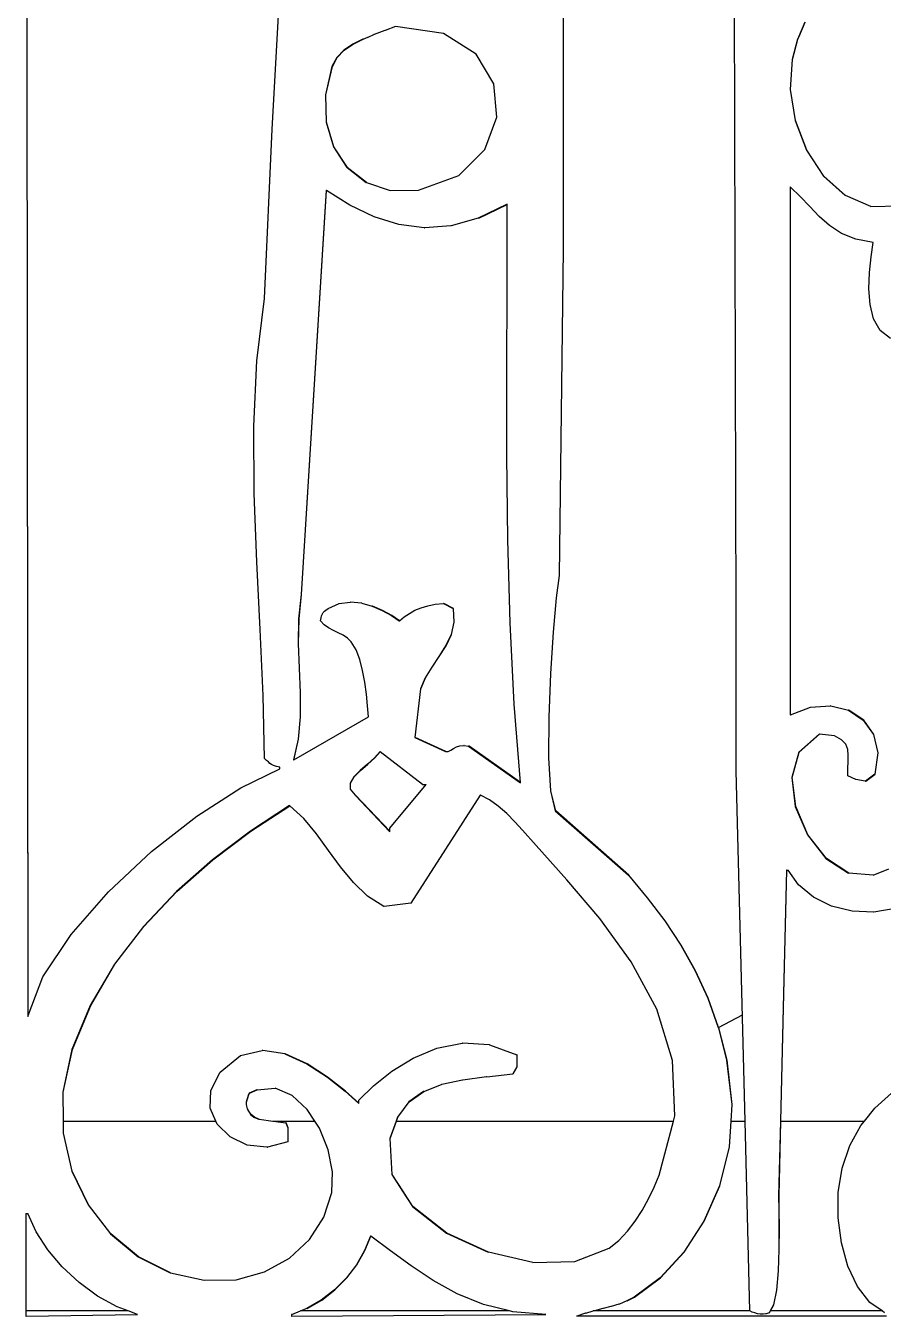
# Model space of a CAD drawing. Header units: inches. Extents: x 1397 to 20304, y -27267 to -746.
# Drawn here: x 3064.66 to 3075.29, y -9226.19 to -9210.18 of the extents above; entities that cross this region are included whole.
import ezdxf

# ---------------------------------------------------------------- set-up
doc = ezdxf.new("R2010")
doc.units = ezdxf.units.IN
doc.header["$LTSCALE"] = 17
doc.header["$MEASUREMENT"] = 0
doc.layers.add('OUTLINE', color=1, linetype='Continuous', lineweight=25)

# ---------------------------------------------------------------- blocks, each defined once
blk = doc.blocks.new('kk')
for p, q in [((-1684.898, -2491.976), (-1684.885, -2506.258)), ((-1684.88, -2506.258), (-1684.893, -2491.976)), ((-1681.84, -2507.402), (-1681.673, -2504.311)), ((-1676.083, -2513.435), (-1676.107, -2505.824)), ((-1678.233, -2505.954), (-1678.233, -2506.258)), ((-1678.229, -2506.258), (-1678.229, -2505.954)), ((-1675.232, -2506.072), (-1675.311, -2506.258)), ((-1675.307, -2506.258), (-1675.228, -2506.072)), ((-1680.651, -2506.258), (-1680.582, -2506.228)), ((-1680.577, -2506.228), (-1680.582, -2506.228)), ((-1680.445, -2506.177), (-1680.577, -2506.228)), ((-1680.44, -2506.177), (-1680.445, -2506.177)), ((-1680.312, -2506.127), (-1680.44, -2506.177)), ((-1679.715, -2506.213), (-1680.312, -2506.127)), ((-1679.31, -2506.472), (-1679.715, -2506.213)), ((-1684.885, -2506.258), (-1684.88, -2506.258)), ((-1684.885, -2506.258), (-1684.874, -2518.407)), ((-1684.87, -2518.396), (-1684.88, -2506.258)), ((-1680.841, -2506.346), (-1680.952, -2506.421)), ((-1680.947, -2506.421), (-1680.837, -2506.346)), ((-1680.716, -2506.283), (-1680.841, -2506.346)), ((-1680.837, -2506.346), (-1680.841, -2506.346)), ((-1680.837, -2506.346), (-1680.711, -2506.283)), ((-1680.711, -2506.283), (-1680.716, -2506.283)), ((-1680.711, -2506.283), (-1680.655, -2506.258)), ((-1680.655, -2506.258), (-1680.651, -2506.258)), ((-1678.233, -2506.258), (-1678.229, -2506.258)), ((-1678.233, -2506.258), (-1678.233, -2508.894)), ((-1678.229, -2508.894), (-1678.229, -2506.258)), ((-1675.323, -2506.286), (-1675.391, -2506.537)), ((-1675.386, -2506.537), (-1675.319, -2506.286)), ((-1675.311, -2506.258), (-1675.323, -2506.286)), ((-1675.319, -2506.286), (-1675.323, -2506.286)), ((-1675.319, -2506.286), (-1675.307, -2506.258)), ((-1675.311, -2506.258), (-1675.307, -2506.258)), ((-1681.04, -2506.513), (-1681.1, -2506.624)), ((-1681.095, -2506.624), (-1681.035, -2506.513)), ((-1680.952, -2506.421), (-1681.04, -2506.513)), ((-1681.035, -2506.513), (-1681.04, -2506.513)), ((-1681.035, -2506.513), (-1680.947, -2506.421)), ((-1680.947, -2506.421), (-1680.952, -2506.421)), ((-1679.091, -2506.839), (-1679.31, -2506.472)), ((-1675.391, -2506.537), (-1675.416, -2506.907)), ((-1675.411, -2506.907), (-1675.386, -2506.537)), ((-1675.386, -2506.537), (-1675.391, -2506.537)), ((-1681.1, -2506.624), (-1681.18, -2506.977)), ((-1681.175, -2506.977), (-1681.095, -2506.624)), ((-1681.095, -2506.624), (-1681.1, -2506.624)), ((-1679.056, -2507.254), (-1679.091, -2506.839)), ((-1681.18, -2506.977), (-1681.171, -2507.315)), ((-1681.175, -2506.977), (-1681.18, -2506.977)), ((-1681.166, -2507.315), (-1681.175, -2506.977)), ((-1675.411, -2506.907), (-1675.416, -2506.907)), ((-1675.416, -2506.907), (-1675.353, -2507.292)), ((-1675.348, -2507.292), (-1675.411, -2506.907)), ((-1681.171, -2507.315), (-1681.08, -2507.62)), ((-1681.166, -2507.315), (-1681.171, -2507.315)), ((-1681.075, -2507.62), (-1681.166, -2507.315)), ((-1679.203, -2507.654), (-1679.056, -2507.254)), ((-1675.348, -2507.292), (-1675.353, -2507.292)), ((-1675.353, -2507.292), (-1675.212, -2507.66)), ((-1675.207, -2507.66), (-1675.348, -2507.292)), ((-1681.936, -2509.5), (-1681.84, -2507.402)), ((-1681.08, -2507.62), (-1680.913, -2507.875)), ((-1681.075, -2507.62), (-1681.08, -2507.62)), ((-1680.909, -2507.875), (-1681.075, -2507.62)), ((-1679.526, -2507.976), (-1679.203, -2507.654)), ((-1675.207, -2507.66), (-1675.212, -2507.66)), ((-1675.212, -2507.66), (-1675.001, -2507.982)), ((-1674.997, -2507.982), (-1675.207, -2507.66)), ((-1680.909, -2507.875), (-1680.913, -2507.875)), ((-1680.913, -2507.875), (-1680.677, -2508.061)), ((-1680.673, -2508.061), (-1680.909, -2507.875)), ((-1680.025, -2508.159), (-1679.526, -2507.976)), ((-1675.001, -2507.982), (-1674.732, -2508.225)), ((-1674.997, -2507.982), (-1675.001, -2507.982)), ((-1674.727, -2508.225), (-1674.997, -2507.982)), ((-1680.673, -2508.061), (-1680.677, -2508.061)), ((-1680.673, -2508.061), (-1680.379, -2508.162)), ((-1675.415, -2508.116), (-1675.415, -2514.667)), ((-1675.41, -2508.12), (-1675.415, -2508.116)), ((-1675.41, -2514.665), (-1675.41, -2508.12)), ((-1675.29, -2508.237), (-1675.41, -2508.12)), ((-1681.171, -2508.159), (-1681.482, -2513.175)), ((-1681.477, -2513.175), (-1681.167, -2508.162)), ((-1681.167, -2508.162), (-1681.171, -2508.159)), ((-1680.877, -2508.345), (-1681.167, -2508.162)), ((-1680.379, -2508.162), (-1680.025, -2508.159)), ((-1675.173, -2508.362), (-1675.29, -2508.237)), ((-1674.727, -2508.225), (-1674.732, -2508.225)), ((-1674.413, -2508.36), (-1674.727, -2508.225)), ((-1680.578, -2508.49), (-1680.877, -2508.345)), ((-1678.926, -2508.332), (-1679.284, -2508.505)), ((-1679.279, -2508.505), (-1678.926, -2508.334)), ((-1678.927, -2509.36), (-1678.926, -2508.334)), ((-1678.926, -2508.334), (-1678.926, -2508.332)), ((-1675.055, -2508.485), (-1675.173, -2508.362)), ((-1674.413, -2508.36), (-1674.053, -2508.354)), ((-1680.27, -2508.585), (-1680.578, -2508.49)), ((-1679.954, -2508.624), (-1680.27, -2508.585)), ((-1679.951, -2508.624), (-1679.954, -2508.624)), ((-1679.951, -2508.624), (-1679.949, -2508.624)), ((-1679.625, -2508.6), (-1679.949, -2508.624)), ((-1679.621, -2508.6), (-1679.625, -2508.6)), ((-1679.284, -2508.505), (-1679.621, -2508.6)), ((-1679.279, -2508.505), (-1679.284, -2508.505)), ((-1674.926, -2508.598), (-1675.055, -2508.485)), ((-1674.777, -2508.694), (-1674.926, -2508.598)), ((-1674.601, -2508.766), (-1674.777, -2508.694)), ((-1674.387, -2508.808), (-1674.601, -2508.766)), ((-1678.233, -2508.894), (-1678.281, -2512.937)), ((-1678.276, -2512.937), (-1678.229, -2508.894)), ((-1678.229, -2508.894), (-1678.233, -2508.894)), ((-1674.411, -2508.984), (-1674.387, -2508.808)), ((-1674.431, -2509.18), (-1674.411, -2508.984)), ((-1674.438, -2509.382), (-1674.431, -2509.18)), ((-1678.931, -2510.403), (-1678.927, -2509.36)), ((-1674.423, -2509.577), (-1674.438, -2509.382)), ((-1682.032, -2510.273), (-1681.936, -2509.5)), ((-1674.38, -2509.753), (-1674.423, -2509.577)), ((-1674.299, -2509.897), (-1674.38, -2509.753)), ((-1674.172, -2509.997), (-1674.299, -2509.897)), ((-1682.07, -2511.086), (-1682.032, -2510.273)), ((-1678.93, -2511.45), (-1678.931, -2510.403)), ((-1682.065, -2511.922), (-1682.07, -2511.086)), ((-1678.918, -2512.494), (-1678.93, -2511.45)), ((-1682.033, -2512.767), (-1682.065, -2511.922)), ((-1678.89, -2513.525), (-1678.918, -2512.494)), ((-1681.99, -2513.607), (-1682.033, -2512.767)), ((-1678.281, -2512.937), (-1678.317, -2513.214)), ((-1678.312, -2513.214), (-1678.276, -2512.937)), ((-1678.276, -2512.937), (-1678.281, -2512.937)), ((-1681.482, -2513.175), (-1681.513, -2513.474)), ((-1681.508, -2513.474), (-1681.477, -2513.175)), ((-1681.477, -2513.175), (-1681.482, -2513.175)), ((-1681.012, -2513.287), (-1680.873, -2513.267)), ((-1680.873, -2513.267), (-1680.87, -2513.267)), ((-1680.868, -2513.267), (-1680.87, -2513.267)), ((-1680.735, -2513.279), (-1680.868, -2513.267)), ((-1678.317, -2513.214), (-1678.355, -2513.639)), ((-1678.35, -2513.639), (-1678.312, -2513.214)), ((-1678.312, -2513.214), (-1678.317, -2513.214)), ((-1681.235, -2513.464), (-1681.228, -2513.437)), ((-1681.228, -2513.437), (-1681.219, -2513.415)), ((-1681.219, -2513.415), (-1681.208, -2513.397)), ((-1681.208, -2513.397), (-1681.194, -2513.381)), ((-1681.194, -2513.381), (-1681.174, -2513.366)), ((-1681.174, -2513.366), (-1681.148, -2513.348)), ((-1681.148, -2513.348), (-1681.012, -2513.287)), ((-1680.73, -2513.279), (-1680.735, -2513.279)), ((-1680.73, -2513.279), (-1680.601, -2513.317)), ((-1680.596, -2513.317), (-1680.601, -2513.317)), ((-1680.601, -2513.317), (-1680.475, -2513.372)), ((-1680.471, -2513.372), (-1680.596, -2513.317)), ((-1680.471, -2513.372), (-1680.475, -2513.372)), ((-1680.475, -2513.372), (-1680.362, -2513.435)), ((-1680.357, -2513.435), (-1680.471, -2513.372)), ((-1680.357, -2513.435), (-1680.362, -2513.435)), ((-1680.362, -2513.435), (-1680.264, -2513.499)), ((-1680.262, -2513.498), (-1680.357, -2513.435)), ((-1680.203, -2513.451), (-1680.139, -2513.407)), ((-1680.139, -2513.407), (-1680.07, -2513.369)), ((-1680.07, -2513.369), (-1679.994, -2513.337)), ((-1679.994, -2513.337), (-1679.911, -2513.312)), ((-1679.911, -2513.312), (-1679.818, -2513.294)), ((-1679.818, -2513.294), (-1679.714, -2513.283)), ((-1679.714, -2513.283), (-1679.595, -2513.348)), ((-1679.71, -2513.283), (-1679.714, -2513.283)), ((-1679.59, -2513.348), (-1679.71, -2513.283)), ((-1679.595, -2513.348), (-1679.587, -2513.515)), ((-1679.59, -2513.348), (-1679.595, -2513.348)), ((-1679.582, -2513.515), (-1679.59, -2513.348)), ((-1676.083, -2515.359), (-1676.083, -2513.435)), ((-1681.513, -2513.474), (-1681.517, -2513.781)), ((-1681.508, -2513.474), (-1681.513, -2513.474)), ((-1681.513, -2513.781), (-1681.508, -2513.474)), ((-1681.243, -2513.499), (-1681.235, -2513.464)), ((-1681.197, -2513.549), (-1681.243, -2513.499)), ((-1681.142, -2513.587), (-1681.197, -2513.549)), ((-1681.082, -2513.618), (-1681.142, -2513.587)), ((-1680.264, -2513.499), (-1680.262, -2513.498)), ((-1680.262, -2513.498), (-1680.203, -2513.451)), ((-1679.587, -2513.515), (-1679.622, -2513.668)), ((-1679.618, -2513.668), (-1679.582, -2513.515)), ((-1679.582, -2513.515), (-1679.587, -2513.515)), ((-1678.839, -2514.533), (-1678.89, -2513.525)), ((-1681.953, -2514.425), (-1681.99, -2513.607)), ((-1681.021, -2513.647), (-1681.082, -2513.618)), ((-1680.962, -2513.677), (-1681.021, -2513.647)), ((-1680.907, -2513.713), (-1680.962, -2513.677)), ((-1680.861, -2513.759), (-1680.907, -2513.713)), ((-1679.622, -2513.668), (-1679.689, -2513.81)), ((-1679.684, -2513.81), (-1679.618, -2513.668)), ((-1679.618, -2513.668), (-1679.622, -2513.668)), ((-1678.355, -2513.639), (-1678.389, -2514.153)), ((-1678.384, -2514.153), (-1678.35, -2513.639)), ((-1678.35, -2513.639), (-1678.355, -2513.639)), ((-1681.517, -2513.781), (-1681.508, -2514.089)), ((-1681.513, -2513.781), (-1681.517, -2513.781)), ((-1681.503, -2514.089), (-1681.513, -2513.781)), ((-1680.801, -2513.858), (-1680.861, -2513.759)), ((-1680.755, -2513.979), (-1680.801, -2513.858)), ((-1679.689, -2513.81), (-1679.773, -2513.944)), ((-1679.769, -2513.944), (-1679.684, -2513.81)), ((-1679.684, -2513.81), (-1679.689, -2513.81)), ((-1680.719, -2514.116), (-1680.755, -2513.979)), ((-1679.862, -2514.076), (-1679.943, -2514.207)), ((-1679.938, -2514.207), (-1679.858, -2514.076)), ((-1679.773, -2513.944), (-1679.862, -2514.076)), ((-1679.858, -2514.076), (-1679.862, -2514.076)), ((-1679.858, -2514.076), (-1679.769, -2513.944)), ((-1679.769, -2513.944), (-1679.773, -2513.944)), ((-1681.503, -2514.089), (-1681.508, -2514.089)), ((-1681.508, -2514.089), (-1681.496, -2514.394)), ((-1681.492, -2514.394), (-1681.503, -2514.089)), ((-1680.692, -2514.261), (-1680.719, -2514.116)), ((-1679.943, -2514.207), (-1680.001, -2514.343)), ((-1679.996, -2514.343), (-1679.938, -2514.207)), ((-1679.938, -2514.207), (-1679.943, -2514.207)), ((-1678.389, -2514.153), (-1678.41, -2514.693)), ((-1678.405, -2514.693), (-1678.384, -2514.153)), ((-1678.384, -2514.153), (-1678.389, -2514.153)), ((-1681.492, -2514.394), (-1681.496, -2514.394)), ((-1681.496, -2514.394), (-1681.496, -2514.689)), ((-1681.491, -2514.689), (-1681.492, -2514.394)), ((-1680.673, -2514.409), (-1680.692, -2514.261)), ((-1680.001, -2514.343), (-1680.073, -2514.948)), ((-1680.068, -2514.948), (-1679.996, -2514.343)), ((-1679.996, -2514.343), (-1680.001, -2514.343)), ((-1681.936, -2515.208), (-1681.953, -2514.425)), ((-1680.658, -2514.554), (-1680.673, -2514.409)), ((-1680.646, -2514.689), (-1680.658, -2514.554)), ((-1678.759, -2515.507), (-1678.839, -2514.533)), ((-1675.162, -2514.569), (-1674.915, -2514.553)), ((-1674.911, -2514.553), (-1674.915, -2514.553)), ((-1674.911, -2514.553), (-1674.692, -2514.61)), ((-1681.572, -2515.226), (-1680.646, -2514.689)), ((-1681.496, -2514.689), (-1681.519, -2514.97)), ((-1681.514, -2514.97), (-1681.491, -2514.689)), ((-1681.491, -2514.689), (-1681.496, -2514.689)), ((-1678.41, -2514.693), (-1678.412, -2515.198)), ((-1678.405, -2514.693), (-1678.41, -2514.693)), ((-1678.408, -2515.198), (-1678.405, -2514.693)), ((-1675.415, -2514.667), (-1675.41, -2514.665)), ((-1675.41, -2514.665), (-1675.162, -2514.569)), ((-1674.687, -2514.61), (-1674.692, -2514.61)), ((-1674.692, -2514.61), (-1674.508, -2514.733)), ((-1674.503, -2514.733), (-1674.687, -2514.61)), ((-1674.508, -2514.733), (-1674.38, -2514.912)), ((-1674.503, -2514.733), (-1674.508, -2514.733)), ((-1674.376, -2514.912), (-1674.503, -2514.733)), ((-1681.519, -2514.97), (-1681.578, -2515.229)), ((-1681.572, -2515.226), (-1681.514, -2514.97)), ((-1681.514, -2514.97), (-1681.519, -2514.97)), ((-1680.068, -2514.948), (-1680.073, -2514.948)), ((-1680.073, -2514.948), (-1679.69, -2515.121)), ((-1679.686, -2515.121), (-1680.068, -2514.948)), ((-1675.056, -2514.905), (-1675.307, -2515.128)), ((-1675.302, -2515.128), (-1675.052, -2514.905)), ((-1675.052, -2514.905), (-1675.056, -2514.905)), ((-1674.865, -2514.926), (-1675.052, -2514.905)), ((-1674.778, -2514.975), (-1674.865, -2514.926)), ((-1674.726, -2515.031), (-1674.778, -2514.975)), ((-1674.701, -2515.095), (-1674.726, -2515.031)), ((-1674.38, -2514.912), (-1674.327, -2515.138)), ((-1674.376, -2514.912), (-1674.38, -2514.912)), ((-1674.322, -2515.138), (-1674.376, -2514.912)), ((-1680.503, -2515.121), (-1680.572, -2515.199)), ((-1680.568, -2515.199), (-1680.5, -2515.123)), ((-1680.5, -2515.123), (-1680.503, -2515.121)), ((-1679.977, -2515.532), (-1680.5, -2515.123)), ((-1679.69, -2515.121), (-1679.686, -2515.121)), ((-1679.686, -2515.121), (-1679.658, -2515.119)), ((-1679.658, -2515.119), (-1679.625, -2515.105)), ((-1679.625, -2515.105), (-1679.591, -2515.085)), ((-1679.591, -2515.085), (-1679.554, -2515.065)), ((-1679.554, -2515.065), (-1679.512, -2515.05)), ((-1679.512, -2515.05), (-1679.462, -2515.045)), ((-1679.461, -2515.045), (-1679.462, -2515.045)), ((-1679.458, -2515.045), (-1679.461, -2515.045)), ((-1679.458, -2515.045), (-1679.404, -2515.056)), ((-1679.399, -2515.056), (-1679.404, -2515.056)), ((-1679.404, -2515.056), (-1678.759, -2515.51)), ((-1678.759, -2515.507), (-1679.399, -2515.056)), ((-1675.307, -2515.128), (-1675.396, -2515.444)), ((-1675.391, -2515.444), (-1675.302, -2515.128)), ((-1675.302, -2515.128), (-1675.307, -2515.128)), ((-1674.694, -2515.167), (-1674.701, -2515.095)), ((-1674.697, -2515.246), (-1674.694, -2515.167)), ((-1674.327, -2515.138), (-1674.363, -2515.402)), ((-1674.359, -2515.402), (-1674.322, -2515.138)), ((-1674.322, -2515.138), (-1674.327, -2515.138)), ((-1682.23, -2515.57), (-1681.745, -2515.337)), ((-1681.91, -2515.231), (-1681.936, -2515.208)), ((-1681.889, -2515.251), (-1681.91, -2515.231)), ((-1681.87, -2515.268), (-1681.889, -2515.251)), ((-1681.849, -2515.282), (-1681.87, -2515.268)), ((-1681.823, -2515.294), (-1681.849, -2515.282)), ((-1681.789, -2515.305), (-1681.823, -2515.294)), ((-1681.745, -2515.316), (-1681.789, -2515.305)), ((-1681.745, -2515.337), (-1681.745, -2515.316)), ((-1681.578, -2515.229), (-1681.572, -2515.226)), ((-1680.751, -2515.356), (-1680.827, -2515.435)), ((-1680.823, -2515.435), (-1680.746, -2515.356)), ((-1680.66, -2515.278), (-1680.751, -2515.356)), ((-1680.746, -2515.356), (-1680.751, -2515.356)), ((-1680.746, -2515.356), (-1680.656, -2515.278)), ((-1680.572, -2515.199), (-1680.66, -2515.278)), ((-1680.656, -2515.278), (-1680.66, -2515.278)), ((-1680.656, -2515.278), (-1680.568, -2515.199)), ((-1680.568, -2515.199), (-1680.572, -2515.199)), ((-1678.408, -2515.198), (-1678.412, -2515.198)), ((-1678.412, -2515.198), (-1678.388, -2515.607)), ((-1678.383, -2515.607), (-1678.408, -2515.198)), ((-1674.701, -2515.332), (-1674.697, -2515.246)), ((-1674.698, -2515.424), (-1674.701, -2515.332)), ((-1680.874, -2515.512), (-1680.875, -2515.588)), ((-1680.827, -2515.435), (-1680.874, -2515.512)), ((-1680.869, -2515.512), (-1680.874, -2515.512)), ((-1680.87, -2515.588), (-1680.869, -2515.512)), ((-1680.869, -2515.512), (-1680.823, -2515.435)), ((-1680.823, -2515.435), (-1680.827, -2515.435)), ((-1678.759, -2515.51), (-1678.759, -2515.507)), ((-1675.975, -2519.705), (-1676.083, -2515.359)), ((-1675.396, -2515.444), (-1675.351, -2515.803)), ((-1675.391, -2515.444), (-1675.396, -2515.444)), ((-1675.346, -2515.803), (-1675.391, -2515.444)), ((-1674.602, -2515.467), (-1674.698, -2515.424)), ((-1674.483, -2515.489), (-1674.602, -2515.467)), ((-1674.482, -2515.488), (-1674.483, -2515.489)), ((-1674.478, -2515.489), (-1674.483, -2515.489)), ((-1674.363, -2515.402), (-1674.482, -2515.488)), ((-1674.482, -2515.488), (-1674.478, -2515.489)), ((-1674.478, -2515.489), (-1674.359, -2515.402)), ((-1674.359, -2515.402), (-1674.363, -2515.402)), ((-1682.776, -2515.922), (-1682.23, -2515.57)), ((-1680.87, -2515.588), (-1680.875, -2515.588)), ((-1680.875, -2515.588), (-1680.813, -2515.662)), ((-1680.809, -2515.662), (-1680.87, -2515.588)), ((-1680.809, -2515.662), (-1680.813, -2515.662)), ((-1680.813, -2515.662), (-1680.383, -2516.116)), ((-1680.383, -2516.111), (-1680.809, -2515.662)), ((-1680.383, -2516.072), (-1679.929, -2515.532)), ((-1679.26, -2515.662), (-1680.12, -2517.002)), ((-1680.116, -2517.002), (-1679.257, -2515.663)), ((-1679.977, -2515.532), (-1679.929, -2515.532)), ((-1679.257, -2515.663), (-1679.26, -2515.662)), ((-1679.147, -2515.722), (-1679.257, -2515.663)), ((-1678.383, -2515.607), (-1678.388, -2515.607)), ((-1678.388, -2515.607), (-1678.329, -2515.856)), ((-1678.324, -2515.856), (-1678.383, -2515.607)), ((-1681.625, -2515.791), (-1682.11, -2516.11)), ((-1682.105, -2516.11), (-1681.623, -2515.793)), ((-1681.623, -2515.793), (-1681.625, -2515.791)), ((-1681.449, -2515.953), (-1681.623, -2515.793)), ((-1679.037, -2515.8), (-1679.147, -2515.722)), ((-1678.932, -2515.892), (-1679.037, -2515.8)), ((-1675.346, -2515.803), (-1675.351, -2515.803)), ((-1675.351, -2515.803), (-1675.2, -2516.154)), ((-1675.195, -2516.154), (-1675.346, -2515.803)), ((-1683.338, -2516.363), (-1682.776, -2515.922)), ((-1681.291, -2516.143), (-1681.449, -2515.953)), ((-1678.832, -2515.992), (-1678.932, -2515.892)), ((-1678.737, -2516.095), (-1678.832, -2515.992)), ((-1678.324, -2515.856), (-1678.329, -2515.856)), ((-1678.329, -2515.856), (-1677.421, -2516.656)), ((-1677.416, -2516.656), (-1678.324, -2515.856)), ((-1682.11, -2516.11), (-1682.581, -2516.466)), ((-1682.577, -2516.466), (-1682.105, -2516.11)), ((-1682.105, -2516.11), (-1682.11, -2516.11)), ((-1681.141, -2516.347), (-1681.291, -2516.143)), ((-1680.383, -2516.111), (-1680.383, -2516.072)), ((-1680.383, -2516.116), (-1680.383, -2516.111)), ((-1678.568, -2516.289), (-1678.737, -2516.095)), ((-1675.2, -2516.154), (-1674.971, -2516.447)), ((-1675.195, -2516.154), (-1675.2, -2516.154)), ((-1674.966, -2516.447), (-1675.195, -2516.154)), ((-1678.185, -2516.713), (-1678.568, -2516.289)), ((-1683.873, -2516.863), (-1683.338, -2516.363)), ((-1682.581, -2516.466), (-1683.028, -2516.859)), ((-1683.023, -2516.859), (-1682.577, -2516.466)), ((-1682.577, -2516.466), (-1682.581, -2516.466)), ((-1680.992, -2516.552), (-1681.141, -2516.347)), ((-1674.966, -2516.447), (-1674.971, -2516.447)), ((-1674.971, -2516.447), (-1674.691, -2516.631)), ((-1674.686, -2516.631), (-1674.966, -2516.447)), ((-1680.834, -2516.746), (-1680.992, -2516.552)), ((-1675.462, -2516.591), (-1675.499, -2518.125)), ((-1675.494, -2518.123), (-1675.458, -2516.591)), ((-1675.458, -2516.591), (-1675.462, -2516.591)), ((-1675.458, -2516.591), (-1675.438, -2516.591)), ((-1675.311, -2516.776), (-1675.438, -2516.591)), ((-1674.686, -2516.631), (-1674.691, -2516.631)), ((-1674.387, -2516.656), (-1674.686, -2516.631)), ((-1674.387, -2516.656), (-1674.189, -2516.576)), ((-1680.658, -2516.915), (-1680.834, -2516.746)), ((-1677.775, -2517.194), (-1678.185, -2516.713)), ((-1677.416, -2516.656), (-1677.421, -2516.656)), ((-1677.421, -2516.656), (-1677.188, -2516.935)), ((-1677.183, -2516.935), (-1677.416, -2516.656)), ((-1675.127, -2516.927), (-1675.311, -2516.776)), ((-1684.337, -2517.391), (-1683.873, -2516.863)), ((-1683.028, -2516.859), (-1683.438, -2517.29)), ((-1683.433, -2517.29), (-1683.023, -2516.859)), ((-1683.023, -2516.859), (-1683.028, -2516.859)), ((-1680.455, -2517.045), (-1680.658, -2516.915)), ((-1677.183, -2516.935), (-1677.188, -2516.935)), ((-1677.188, -2516.935), (-1676.971, -2517.222)), ((-1676.966, -2517.222), (-1677.183, -2516.935)), ((-1674.901, -2517.038), (-1675.127, -2516.927)), ((-1680.45, -2517.045), (-1680.455, -2517.045)), ((-1680.12, -2517.002), (-1680.45, -2517.045)), ((-1680.116, -2517.002), (-1680.12, -2517.002)), ((-1674.647, -2517.102), (-1674.901, -2517.038)), ((-1674.379, -2517.115), (-1674.647, -2517.102)), ((-1674.375, -2517.115), (-1674.379, -2517.115)), ((-1674.113, -2517.069), (-1674.375, -2517.115)), ((-1677.387, -2517.729), (-1677.775, -2517.194)), ((-1676.971, -2517.222), (-1676.772, -2517.523)), ((-1676.966, -2517.222), (-1676.971, -2517.222)), ((-1676.767, -2517.523), (-1676.966, -2517.222)), ((-1684.685, -2517.916), (-1684.337, -2517.391)), ((-1683.438, -2517.29), (-1683.798, -2517.76)), ((-1683.794, -2517.76), (-1683.433, -2517.29)), ((-1683.433, -2517.29), (-1683.438, -2517.29)), ((-1676.767, -2517.523), (-1676.772, -2517.523)), ((-1676.772, -2517.523), (-1676.593, -2517.841)), ((-1676.588, -2517.841), (-1676.767, -2517.523)), ((-1677.07, -2518.316), (-1677.387, -2517.729)), ((-1684.87, -2518.396), (-1684.685, -2517.916)), ((-1683.798, -2517.76), (-1684.098, -2518.27)), ((-1684.093, -2518.27), (-1683.794, -2517.76)), ((-1683.794, -2517.76), (-1683.798, -2517.76)), ((-1676.593, -2517.841), (-1676.437, -2518.182)), ((-1676.588, -2517.841), (-1676.593, -2517.841)), ((-1676.433, -2518.182), (-1676.588, -2517.841)), ((-1676.433, -2518.182), (-1676.437, -2518.182)), ((-1676.437, -2518.182), (-1676.308, -2518.545)), ((-1676.304, -2518.543), (-1676.433, -2518.182)), ((-1675.499, -2518.125), (-1675.536, -2519.705)), ((-1675.531, -2519.705), (-1675.494, -2518.123)), ((-1675.499, -2518.125), (-1675.494, -2518.123)), ((-1684.874, -2518.407), (-1684.87, -2518.396)), ((-1684.098, -2518.27), (-1684.325, -2518.818)), ((-1684.32, -2518.818), (-1684.093, -2518.27)), ((-1684.093, -2518.27), (-1684.098, -2518.27)), ((-1676.874, -2518.954), (-1677.07, -2518.316)), ((-1676.304, -2518.543), (-1676.008, -2518.389)), ((-1676.308, -2518.545), (-1676.304, -2518.543)), ((-1676.308, -2518.545), (-1676.306, -2518.549)), ((-1676.302, -2518.549), (-1676.306, -2518.549)), ((-1676.306, -2518.549), (-1676.203, -2518.948)), ((-1676.302, -2518.549), (-1676.304, -2518.543)), ((-1676.198, -2518.948), (-1676.302, -2518.549)), ((-1684.325, -2518.818), (-1684.438, -2519.348)), ((-1684.433, -2519.348), (-1684.32, -2518.818)), ((-1684.32, -2518.818), (-1684.325, -2518.818)), ((-1682.236, -2518.893), (-1681.964, -2518.828)), ((-1681.961, -2518.829), (-1681.964, -2518.828)), ((-1681.959, -2518.828), (-1681.961, -2518.829)), ((-1681.685, -2518.873), (-1681.959, -2518.828)), ((-1681.685, -2518.873), (-1681.411, -2518.995)), ((-1681.68, -2518.873), (-1681.685, -2518.873)), ((-1681.406, -2518.995), (-1681.68, -2518.873)), ((-1680.094, -2518.925), (-1679.8, -2518.801)), ((-1679.8, -2518.801), (-1679.483, -2518.739)), ((-1679.483, -2518.739), (-1679.479, -2518.739)), ((-1679.478, -2518.739), (-1679.479, -2518.739)), ((-1679.149, -2518.759), (-1679.478, -2518.739)), ((-1679.145, -2518.759), (-1679.149, -2518.759)), ((-1679.145, -2518.759), (-1678.807, -2518.883)), ((-1682.485, -2519.099), (-1682.236, -2518.893)), ((-1681.406, -2518.995), (-1681.411, -2518.995)), ((-1681.411, -2518.995), (-1681.157, -2519.16)), ((-1681.153, -2519.16), (-1681.406, -2518.995)), ((-1680.358, -2519.088), (-1680.094, -2518.925)), ((-1678.807, -2519.034), (-1678.854, -2519.121)), ((-1678.85, -2519.121), (-1678.802, -2519.034)), ((-1678.802, -2518.883), (-1678.807, -2518.883)), ((-1678.807, -2518.883), (-1678.807, -2519.034)), ((-1678.802, -2519.034), (-1678.807, -2519.034)), ((-1678.802, -2519.034), (-1678.802, -2518.883)), ((-1676.847, -2519.641), (-1676.874, -2518.954)), ((-1676.198, -2518.948), (-1676.203, -2518.948)), ((-1676.203, -2518.948), (-1676.137, -2519.5)), ((-1676.133, -2519.5), (-1676.198, -2518.948)), ((-1682.604, -2519.326), (-1682.485, -2519.099)), ((-1681.153, -2519.16), (-1681.157, -2519.16)), ((-1681.157, -2519.16), (-1680.937, -2519.335)), ((-1680.933, -2519.335), (-1681.153, -2519.16)), ((-1680.584, -2519.268), (-1680.358, -2519.088)), ((-1679.48, -2519.197), (-1679.737, -2519.252)), ((-1679.476, -2519.197), (-1679.48, -2519.197)), ((-1679.184, -2519.158), (-1679.476, -2519.197)), ((-1679.179, -2519.158), (-1679.184, -2519.158)), ((-1679.179, -2519.158), (-1678.854, -2519.121)), ((-1678.85, -2519.121), (-1678.854, -2519.121)), ((-1684.433, -2519.348), (-1684.438, -2519.348)), ((-1684.438, -2519.348), (-1684.435, -2519.705)), ((-1684.43, -2519.705), (-1684.433, -2519.348)), ((-1682.609, -2519.547), (-1682.604, -2519.326)), ((-1682.127, -2519.359), (-1682.138, -2519.39)), ((-1682.134, -2519.39), (-1682.122, -2519.359)), ((-1682.031, -2519.316), (-1682.127, -2519.359)), ((-1682.122, -2519.359), (-1682.127, -2519.359)), ((-1682.122, -2519.359), (-1682.027, -2519.316)), ((-1682.027, -2519.316), (-1682.031, -2519.316)), ((-1682.027, -2519.316), (-1681.803, -2519.297)), ((-1681.592, -2519.387), (-1681.803, -2519.297)), ((-1680.937, -2519.335), (-1680.765, -2519.489)), ((-1680.933, -2519.335), (-1680.937, -2519.335)), ((-1680.765, -2519.484), (-1680.933, -2519.335)), ((-1680.765, -2519.445), (-1680.584, -2519.268)), ((-1679.965, -2519.337), (-1680.148, -2519.467)), ((-1680.143, -2519.467), (-1679.96, -2519.337)), ((-1679.96, -2519.337), (-1679.965, -2519.337)), ((-1679.96, -2519.337), (-1679.741, -2519.252)), ((-1679.737, -2519.252), (-1679.741, -2519.252)), ((-1674.364, -2519.545), (-1674.158, -2519.358)), ((-1682.163, -2519.469), (-1682.165, -2519.494)), ((-1682.16, -2519.494), (-1682.165, -2519.494)), ((-1682.165, -2519.494), (-1682.161, -2519.522)), ((-1682.157, -2519.443), (-1682.163, -2519.469)), ((-1682.158, -2519.469), (-1682.163, -2519.469)), ((-1682.16, -2519.494), (-1682.158, -2519.469)), ((-1682.156, -2519.522), (-1682.16, -2519.494)), ((-1682.158, -2519.469), (-1682.153, -2519.443)), ((-1682.149, -2519.418), (-1682.157, -2519.443)), ((-1682.153, -2519.443), (-1682.157, -2519.443)), ((-1682.153, -2519.443), (-1682.144, -2519.418)), ((-1682.138, -2519.39), (-1682.149, -2519.418)), ((-1682.144, -2519.418), (-1682.149, -2519.418)), ((-1682.144, -2519.418), (-1682.134, -2519.39)), ((-1682.134, -2519.39), (-1682.138, -2519.39)), ((-1681.406, -2519.562), (-1681.592, -2519.387)), ((-1680.765, -2519.484), (-1680.765, -2519.445)), ((-1680.765, -2519.489), (-1680.765, -2519.484)), ((-1680.148, -2519.467), (-1680.288, -2519.657)), ((-1680.283, -2519.657), (-1680.143, -2519.467)), ((-1680.143, -2519.467), (-1680.148, -2519.467)), ((-1676.137, -2519.5), (-1676.151, -2519.705)), ((-1676.146, -2519.705), (-1676.133, -2519.5)), ((-1676.133, -2519.5), (-1676.137, -2519.5)), ((-1682.539, -2519.705), (-1682.609, -2519.547)), ((-1682.156, -2519.522), (-1682.161, -2519.522)), ((-1682.161, -2519.522), (-1682.151, -2519.553)), ((-1682.146, -2519.553), (-1682.156, -2519.522)), ((-1682.146, -2519.553), (-1682.151, -2519.553)), ((-1682.151, -2519.553), (-1682.135, -2519.584)), ((-1682.13, -2519.584), (-1682.146, -2519.553)), ((-1682.13, -2519.584), (-1682.135, -2519.584)), ((-1682.135, -2519.584), (-1682.12, -2519.607)), ((-1682.116, -2519.607), (-1682.13, -2519.584)), ((-1682.116, -2519.607), (-1682.12, -2519.607)), ((-1682.12, -2519.607), (-1682.105, -2519.626)), ((-1682.1, -2519.626), (-1682.116, -2519.607)), ((-1682.1, -2519.626), (-1682.105, -2519.626)), ((-1682.105, -2519.626), (-1682.088, -2519.642)), ((-1682.083, -2519.642), (-1682.1, -2519.626)), ((-1682.083, -2519.642), (-1682.088, -2519.642)), ((-1682.088, -2519.642), (-1682.067, -2519.655)), ((-1682.062, -2519.655), (-1682.083, -2519.642)), ((-1682.062, -2519.655), (-1682.067, -2519.655)), ((-1682.067, -2519.655), (-1682.041, -2519.669)), ((-1682.036, -2519.669), (-1682.062, -2519.655)), ((-1682.036, -2519.669), (-1682.041, -2519.669)), ((-1682.041, -2519.669), (-1682.008, -2519.683)), ((-1682.003, -2519.683), (-1682.036, -2519.669)), ((-1681.312, -2519.705), (-1681.406, -2519.562)), ((-1680.288, -2519.657), (-1680.305, -2519.705)), ((-1680.301, -2519.705), (-1680.283, -2519.657)), ((-1680.283, -2519.657), (-1680.288, -2519.657)), ((-1676.864, -2519.705), (-1676.847, -2519.641)), ((-1674.493, -2519.705), (-1674.364, -2519.545)), ((-1684.435, -2519.705), (-1684.43, -2519.705)), ((-1684.435, -2519.705), (-1684.434, -2519.854)), ((-1684.43, -2519.705), (-1682.539, -2519.705)), ((-1684.429, -2519.854), (-1684.43, -2519.705)), ((-1682.522, -2519.745), (-1682.539, -2519.705)), ((-1682.362, -2519.903), (-1682.522, -2519.745)), ((-1682.003, -2519.683), (-1682.008, -2519.683)), ((-1682.003, -2519.683), (-1681.835, -2519.705)), ((-1681.835, -2519.705), (-1681.83, -2519.705)), ((-1681.83, -2519.705), (-1681.312, -2519.705)), ((-1681.83, -2519.705), (-1681.673, -2519.726)), ((-1681.669, -2519.726), (-1681.673, -2519.726)), ((-1681.673, -2519.726), (-1681.649, -2519.791)), ((-1681.645, -2519.791), (-1681.669, -2519.726)), ((-1681.645, -2519.791), (-1681.649, -2519.791)), ((-1681.649, -2519.791), (-1681.649, -2519.964)), ((-1681.645, -2519.964), (-1681.645, -2519.791)), ((-1681.253, -2519.795), (-1681.312, -2519.705)), ((-1681.145, -2520.062), (-1681.253, -2519.795)), ((-1680.305, -2519.705), (-1680.383, -2519.921)), ((-1680.379, -2519.921), (-1680.301, -2519.705)), ((-1680.305, -2519.705), (-1680.301, -2519.705)), ((-1680.301, -2519.705), (-1676.864, -2519.705)), ((-1677.039, -2520.375), (-1676.864, -2519.705)), ((-1676.151, -2519.705), (-1676.172, -2520.023)), ((-1676.168, -2520.023), (-1676.146, -2519.705)), ((-1676.151, -2519.705), (-1676.146, -2519.705)), ((-1676.146, -2519.705), (-1675.975, -2519.705)), ((-1675.916, -2522.061), (-1675.975, -2519.705)), ((-1675.536, -2519.705), (-1675.558, -2520.634)), ((-1675.553, -2520.634), (-1675.531, -2519.705)), ((-1675.536, -2519.705), (-1675.531, -2519.705)), ((-1675.531, -2519.705), (-1674.493, -2519.705)), ((-1674.674, -2520.009), (-1674.537, -2519.761)), ((-1674.537, -2519.761), (-1674.493, -2519.705)), ((-1684.429, -2519.854), (-1684.434, -2519.854)), ((-1684.434, -2519.854), (-1684.326, -2520.325)), ((-1684.321, -2520.325), (-1684.429, -2519.854)), ((-1682.15, -2520.004), (-1682.362, -2519.903)), ((-1681.649, -2519.964), (-1681.901, -2520.03)), ((-1681.645, -2519.964), (-1681.649, -2519.964)), ((-1680.379, -2519.921), (-1680.383, -2519.921)), ((-1680.383, -2519.921), (-1680.356, -2520.367)), ((-1680.351, -2520.367), (-1680.379, -2519.921)), ((-1681.906, -2520.03), (-1682.15, -2520.004)), ((-1681.904, -2520.03), (-1681.906, -2520.03)), ((-1681.904, -2520.03), (-1681.901, -2520.03)), ((-1681.091, -2520.335), (-1681.145, -2520.062)), ((-1676.172, -2520.023), (-1676.293, -2520.51)), ((-1676.289, -2520.51), (-1676.168, -2520.023)), ((-1676.168, -2520.023), (-1676.172, -2520.023)), ((-1674.77, -2520.289), (-1674.674, -2520.009)), ((-1674.818, -2520.591), (-1674.77, -2520.289)), ((-1684.321, -2520.325), (-1684.326, -2520.325)), ((-1684.326, -2520.325), (-1684.126, -2520.746)), ((-1684.122, -2520.746), (-1684.321, -2520.325)), ((-1681.1, -2520.591), (-1681.091, -2520.335)), ((-1680.351, -2520.367), (-1680.356, -2520.367)), ((-1680.356, -2520.367), (-1680.224, -2520.573)), ((-1680.22, -2520.571), (-1680.351, -2520.367)), ((-1677.104, -2520.525), (-1677.039, -2520.375)), ((-1681.201, -2520.899), (-1681.1, -2520.591)), ((-1680.224, -2520.573), (-1680.22, -2520.571)), ((-1680.224, -2520.573), (-1680.1, -2520.765)), ((-1680.096, -2520.765), (-1680.22, -2520.571)), ((-1677.174, -2520.672), (-1677.104, -2520.525)), ((-1676.293, -2520.51), (-1676.486, -2520.949)), ((-1676.481, -2520.949), (-1676.289, -2520.51)), ((-1676.289, -2520.51), (-1676.293, -2520.51)), ((-1675.558, -2520.634), (-1675.556, -2520.803)), ((-1675.553, -2520.634), (-1675.558, -2520.634)), ((-1675.552, -2520.803), (-1675.553, -2520.634)), ((-1674.82, -2520.906), (-1674.818, -2520.591)), ((-1684.126, -2520.746), (-1683.848, -2521.106)), ((-1684.122, -2520.746), (-1684.126, -2520.746)), ((-1683.844, -2521.106), (-1684.122, -2520.746)), ((-1680.096, -2520.765), (-1680.1, -2520.765)), ((-1680.1, -2520.765), (-1679.68, -2521.094)), ((-1679.676, -2521.094), (-1680.096, -2520.765)), ((-1677.251, -2520.813), (-1677.174, -2520.672)), ((-1684.898, -2520.851), (-1684.893, -2520.851)), ((-1684.898, -2520.851), (-1684.898, -2522.061)), ((-1684.893, -2520.851), (-1684.874, -2520.851)), ((-1684.893, -2522.061), (-1684.893, -2520.851)), ((-1684.771, -2521.079), (-1684.874, -2520.851)), ((-1681.38, -2521.175), (-1681.201, -2520.899)), ((-1677.432, -2521.072), (-1677.336, -2520.948)), ((-1677.336, -2520.948), (-1677.251, -2520.813)), ((-1676.486, -2520.949), (-1676.735, -2521.331)), ((-1676.731, -2521.331), (-1676.481, -2520.949)), ((-1676.481, -2520.949), (-1676.486, -2520.949)), ((-1675.552, -2520.803), (-1675.556, -2520.803)), ((-1675.556, -2520.803), (-1675.554, -2521.034)), ((-1675.549, -2521.034), (-1675.552, -2520.803)), ((-1674.779, -2521.217), (-1674.82, -2520.906)), ((-1684.626, -2521.302), (-1684.771, -2521.079)), ((-1683.844, -2521.106), (-1683.848, -2521.106)), ((-1683.848, -2521.106), (-1683.504, -2521.39)), ((-1683.499, -2521.39), (-1683.844, -2521.106)), ((-1679.676, -2521.094), (-1679.68, -2521.094)), ((-1679.68, -2521.094), (-1679.162, -2521.332)), ((-1679.157, -2521.332), (-1679.676, -2521.094)), ((-1677.539, -2521.185), (-1677.432, -2521.072)), ((-1675.554, -2521.034), (-1675.555, -2521.297)), ((-1675.549, -2521.034), (-1675.554, -2521.034)), ((-1675.55, -2521.297), (-1675.549, -2521.034)), ((-1681.628, -2521.406), (-1681.38, -2521.175)), ((-1680.622, -2521.132), (-1680.695, -2521.312)), ((-1680.69, -2521.312), (-1680.619, -2521.134)), ((-1680.619, -2521.134), (-1680.622, -2521.132)), ((-1680.373, -2521.314), (-1680.619, -2521.134)), ((-1677.66, -2521.283), (-1677.539, -2521.185)), ((-1674.698, -2521.507), (-1674.779, -2521.217)), ((-1684.445, -2521.515), (-1684.626, -2521.302)), ((-1683.499, -2521.39), (-1683.504, -2521.39)), ((-1683.504, -2521.39), (-1683.106, -2521.586)), ((-1683.102, -2521.586), (-1683.499, -2521.39)), ((-1681.935, -2521.577), (-1681.628, -2521.406)), ((-1680.695, -2521.312), (-1680.795, -2521.487)), ((-1680.791, -2521.487), (-1680.69, -2521.312)), ((-1680.69, -2521.312), (-1680.695, -2521.312)), ((-1680.116, -2521.502), (-1680.373, -2521.314)), ((-1679.157, -2521.332), (-1679.162, -2521.332)), ((-1678.609, -2521.458), (-1679.157, -2521.332)), ((-1678.087, -2521.449), (-1677.66, -2521.283)), ((-1676.735, -2521.331), (-1677.028, -2521.648)), ((-1677.024, -2521.648), (-1676.731, -2521.331)), ((-1676.731, -2521.331), (-1676.735, -2521.331)), ((-1675.555, -2521.297), (-1675.563, -2521.563)), ((-1675.559, -2521.563), (-1675.55, -2521.297)), ((-1675.55, -2521.297), (-1675.555, -2521.297)), ((-1684.237, -2521.708), (-1684.445, -2521.515)), ((-1683.102, -2521.586), (-1683.106, -2521.586)), ((-1683.102, -2521.586), (-1682.684, -2521.681)), ((-1682.29, -2521.674), (-1681.935, -2521.577)), ((-1680.795, -2521.487), (-1680.921, -2521.651)), ((-1680.916, -2521.651), (-1680.791, -2521.487)), ((-1680.791, -2521.487), (-1680.795, -2521.487)), ((-1679.843, -2521.685), (-1680.116, -2521.502)), ((-1678.609, -2521.458), (-1678.087, -2521.449)), ((-1675.563, -2521.563), (-1675.584, -2521.803)), ((-1675.579, -2521.803), (-1675.559, -2521.563)), ((-1675.559, -2521.563), (-1675.563, -2521.563)), ((-1674.58, -2521.759), (-1674.698, -2521.507)), ((-1684.007, -2521.876), (-1684.237, -2521.708)), ((-1682.684, -2521.681), (-1682.29, -2521.674)), ((-1680.921, -2521.651), (-1681.067, -2521.799)), ((-1681.063, -2521.799), (-1680.916, -2521.651)), ((-1680.916, -2521.651), (-1680.921, -2521.651)), ((-1679.547, -2521.849), (-1679.843, -2521.685)), ((-1677.028, -2521.648), (-1677.349, -2521.888)), ((-1677.345, -2521.888), (-1677.024, -2521.648)), ((-1677.024, -2521.648), (-1677.028, -2521.648)), ((-1674.427, -2521.957), (-1674.58, -2521.759)), ((-1683.763, -2522.01), (-1684.007, -2521.876)), ((-1681.067, -2521.799), (-1681.232, -2521.928)), ((-1681.227, -2521.928), (-1681.063, -2521.799)), ((-1681.063, -2521.799), (-1681.067, -2521.799)), ((-1679.221, -2521.982), (-1679.547, -2521.849)), ((-1677.349, -2521.888), (-1677.442, -2521.937)), ((-1677.438, -2521.937), (-1677.345, -2521.888)), ((-1677.345, -2521.888), (-1677.349, -2521.888)), ((-1675.584, -2521.803), (-1675.62, -2521.986)), ((-1675.616, -2521.986), (-1675.579, -2521.803)), ((-1675.579, -2521.803), (-1675.584, -2521.803)), ((-1684.893, -2522.061), (-1684.898, -2522.061)), ((-1684.898, -2522.061), (-1684.898, -2522.126)), ((-1683.627, -2522.061), (-1684.893, -2522.061)), ((-1684.893, -2522.126), (-1684.893, -2522.061)), ((-1683.627, -2522.061), (-1683.763, -2522.01)), ((-1683.513, -2522.105), (-1683.627, -2522.061)), ((-1681.597, -2522.105), (-1681.489, -2522.061)), ((-1681.485, -2522.061), (-1681.489, -2522.061)), ((-1681.411, -2522.031), (-1681.485, -2522.061)), ((-1678.897, -2522.061), (-1681.485, -2522.061)), ((-1681.232, -2521.928), (-1681.411, -2522.031)), ((-1681.406, -2522.031), (-1681.411, -2522.031)), ((-1681.406, -2522.031), (-1681.227, -2521.928)), ((-1681.227, -2521.928), (-1681.232, -2521.928)), ((-1678.897, -2522.061), (-1679.221, -2521.982)), ((-1678.857, -2522.071), (-1678.897, -2522.061)), ((-1678.448, -2522.105), (-1678.857, -2522.071)), ((-1677.95, -2522.089), (-1677.857, -2522.061)), ((-1677.853, -2522.061), (-1677.857, -2522.061)), ((-1677.846, -2522.058), (-1677.853, -2522.061)), ((-1675.916, -2522.061), (-1677.853, -2522.061)), ((-1677.842, -2522.058), (-1677.846, -2522.058)), ((-1677.741, -2522.032), (-1677.842, -2522.058)), ((-1677.736, -2522.032), (-1677.741, -2522.032)), ((-1677.638, -2522.005), (-1677.736, -2522.032)), ((-1677.634, -2522.005), (-1677.638, -2522.005)), ((-1677.539, -2521.975), (-1677.634, -2522.005)), ((-1677.534, -2521.975), (-1677.539, -2521.975)), ((-1677.442, -2521.937), (-1677.534, -2521.975)), ((-1677.438, -2521.937), (-1677.442, -2521.937)), ((-1675.886, -2522.075), (-1675.916, -2522.061)), ((-1675.854, -2522.086), (-1675.886, -2522.075)), ((-1675.665, -2522.061), (-1675.677, -2522.083)), ((-1675.673, -2522.083), (-1675.66, -2522.061)), ((-1675.62, -2521.986), (-1675.665, -2522.061)), ((-1675.66, -2522.061), (-1675.665, -2522.061)), ((-1675.66, -2522.061), (-1675.616, -2521.986)), ((-1674.275, -2522.061), (-1675.66, -2522.061)), ((-1675.616, -2521.986), (-1675.62, -2521.986)), ((-1674.275, -2522.061), (-1674.427, -2521.957)), ((-1674.244, -2522.083), (-1674.275, -2522.061)), ((-1684.898, -2522.126), (-1684.893, -2522.126)), ((-1684.893, -2522.126), (-1683.513, -2522.105)), ((-1681.597, -2522.105), (-1681.601, -2522.105)), ((-1681.601, -2522.105), (-1681.601, -2522.126)), ((-1681.601, -2522.126), (-1681.597, -2522.126)), ((-1681.597, -2522.126), (-1681.597, -2522.105)), ((-1681.597, -2522.126), (-1678.448, -2522.105)), ((-1678.061, -2522.126), (-1678.066, -2522.126)), ((-1677.955, -2522.089), (-1678.061, -2522.126)), ((-1674.22, -2522.126), (-1678.061, -2522.126)), ((-1677.95, -2522.089), (-1677.955, -2522.089)), ((-1675.822, -2522.095), (-1675.854, -2522.086)), ((-1675.788, -2522.1), (-1675.822, -2522.095)), ((-1675.753, -2522.1), (-1675.788, -2522.1)), ((-1675.748, -2522.1), (-1675.753, -2522.1)), ((-1675.716, -2522.095), (-1675.748, -2522.1)), ((-1675.711, -2522.095), (-1675.716, -2522.095)), ((-1675.677, -2522.083), (-1675.711, -2522.095)), ((-1675.673, -2522.083), (-1675.677, -2522.083))]:
    blk.add_line(p, q)

msp = doc.modelspace()

# ---------------------------------------------------------------- block references
at = {"layer": 'OUTLINE'}
msp.add_blockref('kk', (4749.555, -6704.063), dxfattribs=at)

doc.saveas('drawing.dxf')
